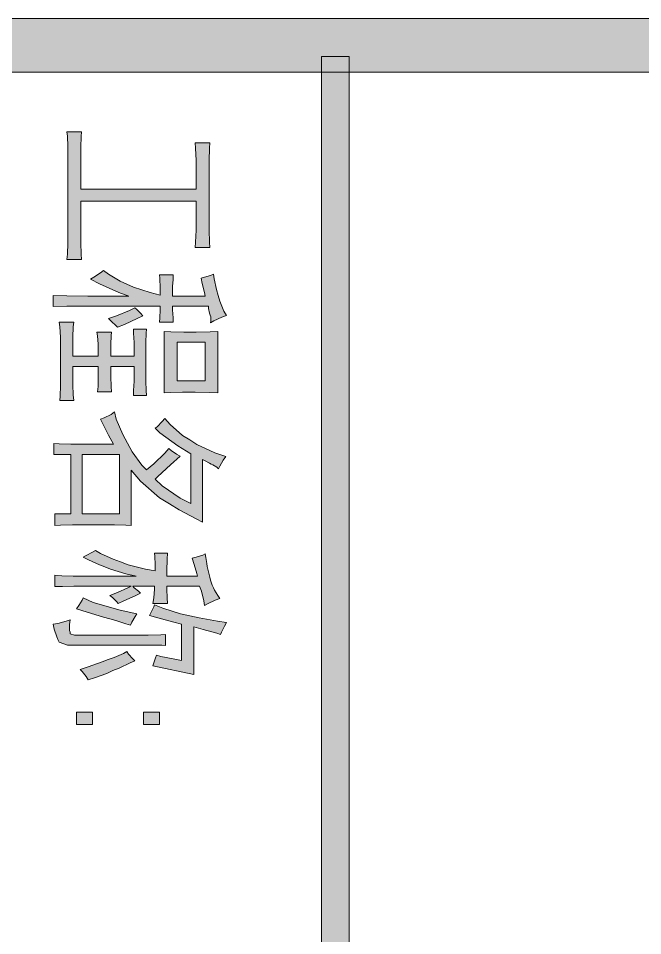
# Model space of a CAD drawing. Header units: millimetres. Extents: x 117 to 78452272, y 10 to 169749766.
# Drawn here: x 78391841 to 78393000, y 169654031 to 169655734 of the extents above; entities that cross this region are included whole.
import ezdxf

# ---------------------------------------------------------------- set-up
doc = ezdxf.new("R2010")
doc.units = ezdxf.units.MM

msp = doc.modelspace()

# ---------------------------------------------------------------- hatches: boundary and pattern name
h = msp.add_hatch(color=0)
h.dxf.hatch_style = 2
h.paths.add_polyline_path([(78382175.603, 169655634.242), (78382175.603, 169655734.215), (78451071.551, 169655734.215), (78451071.551, 169655634.242)])
h = msp.add_hatch(color=0)
h.dxf.hatch_style = 2
h.paths.add_polyline_path([(78392403.429, 169655663.113), (78392455.139, 169655663.113), (78392455.139, 169649656.555), (78392403.429, 169649656.555)])
h = msp.add_hatch(color=0)
h.dxf.hatch_style = 2
h.paths.add_polyline_path([(78392194.865, 169655353.284), (78392194.865, 169655340.787), (78392195.727, 169655318.81), (78392196.158, 169655308.468), (78392169.01, 169655308.468), (78392169.872, 169655318.81), (78392170.733, 169655340.787), (78392170.733, 169655353.284), (78392170.733, 169655394.652), (78391956.998, 169655394.652), (78391956.998, 169655328.721), (78391956.998, 169655317.087), (78391957.429, 169655295.972), (78391958.291, 169655286.061), (78391931.143, 169655286.061), (78391932.005, 169655295.972), (78391932.436, 169655316.656), (78391932.436, 169655327.859), (78391932.436, 169655484.713), (78391932.436, 169655495.917), (78391932.005, 169655515.309), (78391931.143, 169655523.496), (78391958.291, 169655523.496), (78391957.429, 169655514.878), (78391956.998, 169655495.055), (78391956.998, 169655483.852), (78391956.998, 169655417.059), (78392170.733, 169655417.059), (78392170.733, 169655457.566), (78392170.733, 169655470.493), (78392169.872, 169655493.332), (78392169.01, 169655503.243), (78392196.158, 169655503.243), (78392195.727, 169655493.332), (78392194.865, 169655470.493), (78392194.865, 169655457.566)])
h = msp.add_hatch(color=0)
h.dxf.hatch_style = 2
h.paths.add_polyline_path([(78392203.052, 169655258.913), (78392204.345, 169655250.294), (78392208.654, 169655230.472), (78392211.671, 169655219.699), (78392214.687, 169655208.926), (78392222.444, 169655190.397), (78392227.184, 169655182.64), (78392218.565, 169655179.193), (78392203.483, 169655172.298), (78392197.45, 169655168.42), (78392198.312, 169655172.298), (78392197.881, 169655179.624), (78392197.019, 169655183.071), (78392195.727, 169655186.95), (78392194.003, 169655195.568), (78392193.572, 169655199.877), (78392127.211, 169655199.877), (78392127.211, 169655192.982), (78392128.073, 169655177.9), (78392128.504, 169655169.713), (78392103.079, 169655169.713), (78392103.51, 169655177.9), (78392104.372, 169655192.982), (78392104.372, 169655199.877), (78391985.439, 169655199.877), (78391970.357, 169655199.877), (78391930.712, 169655199.446), (78391905.719, 169655199.015), (78391905.719, 169655219.268), (78391930.712, 169655218.837), (78391969.926, 169655218.407), (78391984.146, 169655218.407), (78392046.198, 169655218.407), (78392027.238, 169655225.301), (78391991.472, 169655241.245), (78391974.666, 169655249.864), (78391981.13, 169655253.311), (78391993.626, 169655261.498), (78391998.797, 169655265.807), (78392008.278, 169655258.913), (78392029.823, 169655245.985), (78392042.32, 169655240.383), (78392054.386, 169655234.781), (78392085.412, 169655224.87), (78392104.372, 169655220.13), (78392104.372, 169655233.058), (78392103.51, 169655251.587), (78392103.079, 169655257.62), (78392128.504, 169655257.62), (78392128.073, 169655249.002), (78392127.211, 169655236.505), (78392127.211, 169655232.627), (78392127.211, 169655218.407), (78392187.97, 169655218.407), (78392186.246, 169655224.87), (78392181.937, 169655241.676), (78392180.214, 169655251.587), (78392186.246, 169655253.311), (78392197.45, 169655256.758)])
h = msp.add_hatch(color=0)
h.dxf.hatch_style = 2
h.paths.add_polyline_path([(78392072.053, 169655181.779), (78392061.711, 169655176.607), (78392038.011, 169655165.835), (78392024.652, 169655160.664), (78392021.636, 169655163.68), (78392013.879, 169655171.436), (78392008.278, 169655176.607), (78392023.36, 169655181.779), (78392047.491, 169655191.69), (78392056.971, 169655196.861), (78392060.419, 169655193.844), (78392067.744, 169655186.519)])
h = msp.add_hatch(color=0)
h.dxf.hatch_style = 2
h.paths.add_polyline_path([(78392077.224, 169655068.016), (78392077.224, 169655060.26), (78392078.086, 169655043.023), (78392078.517, 169655033.543), (78392054.386, 169655033.543), (78392054.817, 169655043.023), (78392055.679, 169655060.26), (78392055.679, 169655068.016), (78392055.679, 169655087.408), (78392012.587, 169655087.408), (78392012.587, 169655076.204), (78392012.587, 169655068.878), (78392013.018, 169655050.78), (78392013.879, 169655040.868), (78391988.025, 169655040.868), (78391988.886, 169655050.78), (78391989.317, 169655067.154), (78391989.317, 169655073.187), (78391989.317, 169655087.408), (78391941.916, 169655087.408), (78391941.916, 169655063.276), (78391941.916, 169655053.796), (78391942.778, 169655034.836), (78391943.64, 169655024.494), (78391917.785, 169655024.494), (78391918.647, 169655032.681), (78391919.078, 169655052.072), (78391919.078, 169655063.276), (78391919.078, 169655130.93), (78391919.078, 169655142.134), (78391917.785, 169655161.525), (78391916.492, 169655169.713), (78391943.64, 169655169.713), (78391942.778, 169655161.525), (78391941.916, 169655142.134), (78391941.916, 169655130.93), (78391941.916, 169655106.799), (78391989.317, 169655106.799), (78391989.317, 169655121.019), (78391989.317, 169655129.207), (78391988.025, 169655144.289), (78391986.732, 169655151.183), (78392013.879, 169655151.183), (78392013.018, 169655144.289), (78392012.587, 169655129.207), (78392012.587, 169655121.019), (78392012.587, 169655106.799), (78392055.679, 169655106.799), (78392055.679, 169655122.743), (78392055.679, 169655132.223), (78392054.817, 169655149.46), (78392054.386, 169655157.216), (78392078.517, 169655157.216), (78392078.086, 169655149.46), (78392077.224, 169655132.223), (78392077.224, 169655122.743)])
h = msp.add_hatch(color=0)
h.paths.add_polyline_path([(78392211.24, 169655038.714), (78392196.158, 169655039.145), (78392169.01, 169655040.007), (78392156.944, 169655040.007), (78392145.74, 169655040.007), (78392122.471, 169655039.145), (78392111.267, 169655038.714), (78392111.267, 169655152.476), (78392123.764, 169655152.045), (78392148.326, 169655151.183), (78392159.53, 169655151.183), (78392171.164, 169655151.183), (78392197.019, 169655152.045), (78392211.24, 169655152.476)])
h.paths.add_polyline_path([(78392135.398, 169655061.122), (78392187.97, 169655061.122), (78392187.97, 169655133.085), (78392135.398, 169655133.085)])
h = msp.add_hatch(color=0)
h.paths.add_polyline_path([(78392212.532, 169654897.804), (78392209.085, 169654900.389), (78392202.19, 169654904.699), (78392198.743, 169654906.422), (78392195.727, 169654908.146), (78392187.539, 169654912.455), (78392182.799, 169654915.041), (78392182.799, 169654798.693), (78392170.733, 169654804.726), (78392139.707, 169654821.531), (78392121.178, 169654832.304), (78392102.649, 169654843.508), (78392067.313, 169654874.534), (78392050.077, 169654894.787), (78392050.077, 169654792.229), (78392040.166, 169654793.091), (78392019.051, 169654793.522), (78392008.278, 169654793.522), (78391953.12, 169654793.522), (78391941.485, 169654793.522), (78391919.078, 169654793.091), (78391908.305, 169654792.229), (78391908.305, 169654813.775), (78391938.038, 169654813.775), (78391938.038, 169654924.09), (78391907.012, 169654924.09), (78391907.012, 169654944.343), (78391916.492, 169654943.912), (78391938.038, 169654943.481), (78391950.104, 169654943.481), (78392017.758, 169654943.481), (78392008.278, 169654960.287), (78391996.212, 169654983.556), (78391993.626, 169654990.02), (78392000.09, 169654992.175), (78392013.018, 169654998.639), (78392019.051, 169655003.379), (78392022.498, 169654990.02), (78392034.564, 169654961.149), (78392043.613, 169654945.205), (78392052.231, 169654929.261), (78392069.899, 169654904.268), (78392078.517, 169654895.649), (78392092.307, 169654906.853), (78392112.991, 169654926.675), (78392120.316, 169654935.294), (78392124.625, 169654931.846), (78392134.536, 169654924.952), (78392141, 169654921.073), (78392123.333, 169654905.129), (78392100.063, 169654883.584), (78392094.892, 169654878.413), (78392107.82, 169654865.916), (78392141, 169654843.077), (78392161.253, 169654833.166), (78392161.253, 169654925.383), (78392136.691, 169654940.465), (78392103.51, 169654964.165), (78392094.892, 169654972.783), (78392098.77, 169654975.8), (78392107.82, 169654985.28), (78392112.56, 169654991.313), (78392122.471, 169654979.678), (78392145.74, 169654959.425), (78392159.099, 169654951.238), (78392172.026, 169654942.619), (78392205.638, 169654927.106), (78392225.891, 169654920.212), (78392221.151, 169654913.748), (78392214.687, 169654902.544)])
h.paths.add_polyline_path([(78391959.584, 169654813.775), (78392028.531, 169654813.775), (78392028.531, 169654924.09), (78391959.584, 169654924.09)])
h = msp.add_hatch(color=0)
h.dxf.hatch_style = 2
h.paths.add_polyline_path([(78391984.146, 169654745.69), (78391993.626, 169654740.088), (78392016.896, 169654729.746), (78392030.685, 169654724.575), (78392044.475, 169654719.404), (78392076.793, 169654711.217), (78392094.892, 169654708.2), (78392094.892, 169654718.973), (78392094.03, 169654735.348), (78392093.599, 169654740.95), (78392117.731, 169654740.95), (78392117.3, 169654729.746), (78392116.438, 169654708.2), (78392116.438, 169654698.289), (78392173.319, 169654698.289), (78392172.026, 169654703.029), (78392167.286, 169654719.835), (78392163.839, 169654731.47), (78392171.164, 169654733.624), (78392183.23, 169654737.503), (78392187.97, 169654739.657), (78392188.832, 169654733.193), (78392190.556, 169654721.559), (78392191.418, 169654716.388), (78392192.71, 169654711.217), (78392194.865, 169654701.305), (78392196.158, 169654696.134), (78392197.45, 169654690.964), (78392200.898, 169654681.483), (78392203.052, 169654676.743), (78392205.207, 169654672.434), (78392211.24, 169654662.092), (78392215.118, 169654656.49), (78392206.5, 169654653.474), (78392192.279, 169654647.01), (78392186.677, 169654643.563), (78392185.385, 169654652.181), (78392180.645, 169654670.279), (78392177.197, 169654679.76), (78392116.438, 169654679.76), (78392116.438, 169654674.158), (78392117.3, 169654658.214), (78392117.731, 169654647.441), (78392090.583, 169654647.441), (78392092.307, 169654658.214), (78392093.599, 169654674.158), (78392093.599, 169654679.76), (78392053.093, 169654679.76), (78392056.109, 169654676.743), (78392063.866, 169654670.279), (78392067.744, 169654666.832), (78392057.833, 169654661.661), (78392036.718, 169654652.181), (78392025.945, 169654647.441), (78392023.36, 169654650.888), (78392015.603, 169654658.645), (78392010.863, 169654662.523), (78392024.652, 169654667.694), (78392044.044, 169654676.312), (78392050.077, 169654679.76), (78391950.104, 169654679.76), (78391943.64, 169654679.76), (78391922.525, 169654679.329), (78391908.305, 169654678.898), (78391908.305, 169654700.013), (78391921.663, 169654699.151), (78391942.778, 169654698.289), (78391950.104, 169654698.289), (78392059.557, 169654698.289), (78392040.596, 169654702.598), (78392011.725, 169654711.217), (78392001.383, 169654715.526), (78391991.472, 169654719.404), (78391971.219, 169654728.453), (78391960.877, 169654733.624), (78391966.91, 169654736.641), (78391978.544, 169654742.674)])
h = msp.add_hatch(color=0)
h.dxf.hatch_style = 2
h.paths.add_polyline_path([(78392048.784, 169654606.935), (78392040.596, 169654609.951), (78392021.636, 169654615.984), (78392010.432, 169654619), (78391999.228, 169654622.017), (78391968.633, 169654631.066), (78391948.811, 169654637.53), (78391953.12, 169654643.563), (78391959.153, 169654653.474), (78391960.877, 169654657.783), (78391979.837, 169654649.595), (78392029.823, 169654634.944), (78392060.85, 169654628.05), (78392057.833, 169654623.309), (78392051.8, 169654612.536)])
h = msp.add_hatch(color=0)
h.dxf.hatch_style = 2
h.paths.add_polyline_path([(78392216.411, 169654589.698), (78392209.085, 169654592.283), (78392184.092, 169654599.178), (78392166.424, 169654603.918), (78392166.424, 169654515.58), (78392090.583, 169654531.955), (78392092.307, 169654537.126), (78392095.323, 169654546.606), (78392097.477, 169654551.346), (78392105.665, 169654549.192), (78392128.504, 169654544.452), (78392143.586, 169654541.866), (78392143.586, 169654609.089), (78392129.365, 169654612.536), (78392099.632, 169654620.724), (78392084.119, 169654625.033), (78392087.566, 169654631.066), (78392092.307, 169654641.408), (78392093.599, 169654645.286), (78392109.112, 169654638.823), (78392141.862, 169654628.48), (78392159.099, 169654624.602), (78392176.335, 169654620.724), (78392210.378, 169654614.691), (78392227.184, 169654612.106), (78392223.305, 169654605.211), (78392217.703, 169654594.438)])
h = msp.add_hatch(color=0)
h.dxf.hatch_style = 2
h.paths.add_polyline_path([(78392113.852, 169654569.445), (78392106.958, 169654569.876), (78392083.257, 169654570.307), (78392066.451, 169654570.307), (78391944.933, 169654570.307), (78391932.005, 169654570.307), (78391916.923, 169654575.478), (78391914.338, 169654580.649), (78391912.183, 169654585.82), (78391907.443, 169654599.609), (78391905.719, 169654609.089), (78391914.338, 169654610.382), (78391929.851, 169654614.691), (78391936.745, 169654616.846), (78391935.884, 169654608.227), (78391935.884, 169654597.023), (78391936.745, 169654594.438), (78391937.176, 169654591.422), (78391945.364, 169654588.836), (78391953.12, 169654588.836), (78392066.451, 169654588.836), (78392081.964, 169654588.836), (78392105.665, 169654589.267), (78392113.852, 169654589.698)])
h = msp.add_hatch(color=0)
h.dxf.hatch_style = 2
h.paths.add_polyline_path([(78392056.971, 169654541.004), (78392048.353, 169654537.126), (78392028.1, 169654527.646), (78392016.465, 169654522.906), (78392004.83, 169654517.735), (78391981.992, 169654509.116), (78391970.357, 169654505.669), (78391966.91, 169654511.702), (78391959.584, 169654521.182), (78391955.706, 169654524.629), (78391970.357, 169654529.8), (78391996.643, 169654538.85), (78392007.847, 169654543.159), (78392018.62, 169654547.037), (78392035.856, 169654554.794), (78392042.32, 169654558.241), (78392045.336, 169654553.501), (78392053.093, 169654544.882)])
h = msp.add_hatch(color=0)
h.dxf.hatch_style = 2
h.paths.add_polyline_path([(78391948.811, 169654422.502), (78391948.811, 169654445.771), (78391978.544, 169654445.771), (78391978.544, 169654422.502)])
h = msp.add_hatch(color=0)
h.dxf.hatch_style = 2
h.paths.add_polyline_path([(78392073.346, 169654422.502), (78392073.346, 169654445.771), (78392103.079, 169654445.771), (78392103.079, 169654422.502)])

# ---------------------------------------------------------------- linework, layer by layer
at = {"color": 0, "lineweight": 0}
for points in [[(78382175.603, 169655634.242), (78382175.603, 169655734.215), (78451071.551, 169655734.215), (78451071.551, 169655634.242)], [(78392403.429, 169655663.113), (78392455.139, 169655663.113), (78392455.139, 169649656.555), (78392403.429, 169649656.555)], [(78392194.865, 169655353.284), (78392194.865, 169655340.787), (78392195.727, 169655318.81), (78392196.158, 169655308.468), (78392169.01, 169655308.468), (78392169.872, 169655318.81), (78392170.733, 169655340.787), (78392170.733, 169655353.284), (78392170.733, 169655394.652), (78391956.998, 169655394.652), (78391956.998, 169655328.721), (78391956.998, 169655317.087), (78391957.429, 169655295.972), (78391958.291, 169655286.061), (78391931.143, 169655286.061), (78391932.005, 169655295.972), (78391932.436, 169655316.656), (78391932.436, 169655327.859), (78391932.436, 169655484.713), (78391932.436, 169655495.917), (78391932.005, 169655515.309), (78391931.143, 169655523.496), (78391958.291, 169655523.496), (78391957.429, 169655514.878), (78391956.998, 169655495.055), (78391956.998, 169655483.852), (78391956.998, 169655417.059), (78392170.733, 169655417.059), (78392170.733, 169655457.566), (78392170.733, 169655470.493), (78392169.872, 169655493.332), (78392169.01, 169655503.243), (78392196.158, 169655503.243), (78392195.727, 169655493.332), (78392194.865, 169655470.493), (78392194.865, 169655457.566)], [(78392203.052, 169655258.913), (78392204.345, 169655250.294), (78392208.654, 169655230.472), (78392211.671, 169655219.699), (78392214.687, 169655208.926), (78392222.444, 169655190.397), (78392227.184, 169655182.64), (78392218.565, 169655179.193), (78392203.483, 169655172.298), (78392197.45, 169655168.42), (78392198.312, 169655172.298), (78392197.881, 169655179.624), (78392197.019, 169655183.071), (78392195.727, 169655186.95), (78392194.003, 169655195.568), (78392193.572, 169655199.877), (78392127.211, 169655199.877), (78392127.211, 169655192.982), (78392128.073, 169655177.9), (78392128.504, 169655169.713), (78392103.079, 169655169.713), (78392103.51, 169655177.9), (78392104.372, 169655192.982), (78392104.372, 169655199.877), (78391985.439, 169655199.877), (78391970.357, 169655199.877), (78391930.712, 169655199.446), (78391905.719, 169655199.015), (78391905.719, 169655219.268), (78391930.712, 169655218.837), (78391969.926, 169655218.407), (78391984.146, 169655218.407), (78392046.198, 169655218.407), (78392027.238, 169655225.301), (78391991.472, 169655241.245), (78391974.666, 169655249.864), (78391981.13, 169655253.311), (78391993.626, 169655261.498), (78391998.797, 169655265.807), (78392008.278, 169655258.913), (78392029.823, 169655245.985), (78392042.32, 169655240.383), (78392054.386, 169655234.781), (78392085.412, 169655224.87), (78392104.372, 169655220.13), (78392104.372, 169655233.058), (78392103.51, 169655251.587), (78392103.079, 169655257.62), (78392128.504, 169655257.62), (78392128.073, 169655249.002), (78392127.211, 169655236.505), (78392127.211, 169655232.627), (78392127.211, 169655218.407), (78392187.97, 169655218.407), (78392186.246, 169655224.87), (78392181.937, 169655241.676), (78392180.214, 169655251.587), (78392186.246, 169655253.311), (78392197.45, 169655256.758)], [(78392072.053, 169655181.779), (78392061.711, 169655176.607), (78392038.011, 169655165.835), (78392024.652, 169655160.664), (78392021.636, 169655163.68), (78392013.879, 169655171.436), (78392008.278, 169655176.607), (78392023.36, 169655181.779), (78392047.491, 169655191.69), (78392056.971, 169655196.861), (78392060.419, 169655193.844), (78392067.744, 169655186.519)], [(78392077.224, 169655068.016), (78392077.224, 169655060.26), (78392078.086, 169655043.023), (78392078.517, 169655033.543), (78392054.386, 169655033.543), (78392054.817, 169655043.023), (78392055.679, 169655060.26), (78392055.679, 169655068.016), (78392055.679, 169655087.408), (78392012.587, 169655087.408), (78392012.587, 169655076.204), (78392012.587, 169655068.878), (78392013.018, 169655050.78), (78392013.879, 169655040.868), (78391988.025, 169655040.868), (78391988.886, 169655050.78), (78391989.317, 169655067.154), (78391989.317, 169655073.187), (78391989.317, 169655087.408), (78391941.916, 169655087.408), (78391941.916, 169655063.276), (78391941.916, 169655053.796), (78391942.778, 169655034.836), (78391943.64, 169655024.494), (78391917.785, 169655024.494), (78391918.647, 169655032.681), (78391919.078, 169655052.072), (78391919.078, 169655063.276), (78391919.078, 169655130.93), (78391919.078, 169655142.134), (78391917.785, 169655161.525), (78391916.492, 169655169.713), (78391943.64, 169655169.713), (78391942.778, 169655161.525), (78391941.916, 169655142.134), (78391941.916, 169655130.93), (78391941.916, 169655106.799), (78391989.317, 169655106.799), (78391989.317, 169655121.019), (78391989.317, 169655129.207), (78391988.025, 169655144.289), (78391986.732, 169655151.183), (78392013.879, 169655151.183), (78392013.018, 169655144.289), (78392012.587, 169655129.207), (78392012.587, 169655121.019), (78392012.587, 169655106.799), (78392055.679, 169655106.799), (78392055.679, 169655122.743), (78392055.679, 169655132.223), (78392054.817, 169655149.46), (78392054.386, 169655157.216), (78392078.517, 169655157.216), (78392078.086, 169655149.46), (78392077.224, 169655132.223), (78392077.224, 169655122.743)], [(78392211.24, 169655038.714), (78392196.158, 169655039.145), (78392169.01, 169655040.007), (78392156.944, 169655040.007), (78392145.74, 169655040.007), (78392122.471, 169655039.145), (78392111.267, 169655038.714), (78392111.267, 169655152.476), (78392123.764, 169655152.045), (78392148.326, 169655151.183), (78392159.53, 169655151.183), (78392171.164, 169655151.183), (78392197.019, 169655152.045), (78392211.24, 169655152.476)], [(78392135.398, 169655061.122), (78392187.97, 169655061.122), (78392187.97, 169655133.085), (78392135.398, 169655133.085)], [(78392212.532, 169654897.804), (78392209.085, 169654900.389), (78392202.19, 169654904.699), (78392198.743, 169654906.422), (78392195.727, 169654908.146), (78392187.539, 169654912.455), (78392182.799, 169654915.041), (78392182.799, 169654798.693), (78392170.733, 169654804.726), (78392139.707, 169654821.531), (78392121.178, 169654832.304), (78392102.649, 169654843.508), (78392067.313, 169654874.534), (78392050.077, 169654894.787), (78392050.077, 169654792.229), (78392040.166, 169654793.091), (78392019.051, 169654793.522), (78392008.278, 169654793.522), (78391953.12, 169654793.522), (78391941.485, 169654793.522), (78391919.078, 169654793.091), (78391908.305, 169654792.229), (78391908.305, 169654813.775), (78391938.038, 169654813.775), (78391938.038, 169654924.09), (78391907.012, 169654924.09), (78391907.012, 169654944.343), (78391916.492, 169654943.912), (78391938.038, 169654943.481), (78391950.104, 169654943.481), (78392017.758, 169654943.481), (78392008.278, 169654960.287), (78391996.212, 169654983.556), (78391993.626, 169654990.02), (78392000.09, 169654992.175), (78392013.018, 169654998.639), (78392019.051, 169655003.379), (78392022.498, 169654990.02), (78392034.564, 169654961.149), (78392043.613, 169654945.205), (78392052.231, 169654929.261), (78392069.899, 169654904.268), (78392078.517, 169654895.649), (78392092.307, 169654906.853), (78392112.991, 169654926.675), (78392120.316, 169654935.294), (78392124.625, 169654931.846), (78392134.536, 169654924.952), (78392141, 169654921.073), (78392123.333, 169654905.129), (78392100.063, 169654883.584), (78392094.892, 169654878.413), (78392107.82, 169654865.916), (78392141, 169654843.077), (78392161.253, 169654833.166), (78392161.253, 169654925.383), (78392136.691, 169654940.465), (78392103.51, 169654964.165), (78392094.892, 169654972.783), (78392098.77, 169654975.8), (78392107.82, 169654985.28), (78392112.56, 169654991.313), (78392122.471, 169654979.678), (78392145.74, 169654959.425), (78392159.099, 169654951.238), (78392172.026, 169654942.619), (78392205.638, 169654927.106), (78392225.891, 169654920.212), (78392221.151, 169654913.748), (78392214.687, 169654902.544)], [(78391959.584, 169654813.775), (78392028.531, 169654813.775), (78392028.531, 169654924.09), (78391959.584, 169654924.09)], [(78391984.146, 169654745.69), (78391993.626, 169654740.088), (78392016.896, 169654729.746), (78392030.685, 169654724.575), (78392044.475, 169654719.404), (78392076.793, 169654711.217), (78392094.892, 169654708.2), (78392094.892, 169654718.973), (78392094.03, 169654735.348), (78392093.599, 169654740.95), (78392117.731, 169654740.95), (78392117.3, 169654729.746), (78392116.438, 169654708.2), (78392116.438, 169654698.289), (78392173.319, 169654698.289), (78392172.026, 169654703.029), (78392167.286, 169654719.835), (78392163.839, 169654731.47), (78392171.164, 169654733.624), (78392183.23, 169654737.503), (78392187.97, 169654739.657), (78392188.832, 169654733.193), (78392190.556, 169654721.559), (78392191.418, 169654716.388), (78392192.71, 169654711.217), (78392194.865, 169654701.305), (78392196.158, 169654696.134), (78392197.45, 169654690.964), (78392200.898, 169654681.483), (78392203.052, 169654676.743), (78392205.207, 169654672.434), (78392211.24, 169654662.092), (78392215.118, 169654656.49), (78392206.5, 169654653.474), (78392192.279, 169654647.01), (78392186.677, 169654643.563), (78392185.385, 169654652.181), (78392180.645, 169654670.279), (78392177.197, 169654679.76), (78392116.438, 169654679.76), (78392116.438, 169654674.158), (78392117.3, 169654658.214), (78392117.731, 169654647.441), (78392090.583, 169654647.441), (78392092.307, 169654658.214), (78392093.599, 169654674.158), (78392093.599, 169654679.76), (78392053.093, 169654679.76), (78392056.109, 169654676.743), (78392063.866, 169654670.279), (78392067.744, 169654666.832), (78392057.833, 169654661.661), (78392036.718, 169654652.181), (78392025.945, 169654647.441), (78392023.36, 169654650.888), (78392015.603, 169654658.645), (78392010.863, 169654662.523), (78392024.652, 169654667.694), (78392044.044, 169654676.312), (78392050.077, 169654679.76), (78391950.104, 169654679.76), (78391943.64, 169654679.76), (78391922.525, 169654679.329), (78391908.305, 169654678.898), (78391908.305, 169654700.013), (78391921.663, 169654699.151), (78391942.778, 169654698.289), (78391950.104, 169654698.289), (78392059.557, 169654698.289), (78392040.596, 169654702.598), (78392011.725, 169654711.217), (78392001.383, 169654715.526), (78391991.472, 169654719.404), (78391971.219, 169654728.453), (78391960.877, 169654733.624), (78391966.91, 169654736.641), (78391978.544, 169654742.674)], [(78392048.784, 169654606.935), (78392040.596, 169654609.951), (78392021.636, 169654615.984), (78392010.432, 169654619), (78391999.228, 169654622.017), (78391968.633, 169654631.066), (78391948.811, 169654637.53), (78391953.12, 169654643.563), (78391959.153, 169654653.474), (78391960.877, 169654657.783), (78391979.837, 169654649.595), (78392029.823, 169654634.944), (78392060.85, 169654628.05), (78392057.833, 169654623.309), (78392051.8, 169654612.536)], [(78392216.411, 169654589.698), (78392209.085, 169654592.283), (78392184.092, 169654599.178), (78392166.424, 169654603.918), (78392166.424, 169654515.58), (78392090.583, 169654531.955), (78392092.307, 169654537.126), (78392095.323, 169654546.606), (78392097.477, 169654551.346), (78392105.665, 169654549.192), (78392128.504, 169654544.452), (78392143.586, 169654541.866), (78392143.586, 169654609.089), (78392129.365, 169654612.536), (78392099.632, 169654620.724), (78392084.119, 169654625.033), (78392087.566, 169654631.066), (78392092.307, 169654641.408), (78392093.599, 169654645.286), (78392109.112, 169654638.823), (78392141.862, 169654628.48), (78392159.099, 169654624.602), (78392176.335, 169654620.724), (78392210.378, 169654614.691), (78392227.184, 169654612.106), (78392223.305, 169654605.211), (78392217.703, 169654594.438)], [(78392113.852, 169654569.445), (78392106.958, 169654569.876), (78392083.257, 169654570.307), (78392066.451, 169654570.307), (78391944.933, 169654570.307), (78391932.005, 169654570.307), (78391916.923, 169654575.478), (78391914.338, 169654580.649), (78391912.183, 169654585.82), (78391907.443, 169654599.609), (78391905.719, 169654609.089), (78391914.338, 169654610.382), (78391929.851, 169654614.691), (78391936.745, 169654616.846), (78391935.884, 169654608.227), (78391935.884, 169654597.023), (78391936.745, 169654594.438), (78391937.176, 169654591.422), (78391945.364, 169654588.836), (78391953.12, 169654588.836), (78392066.451, 169654588.836), (78392081.964, 169654588.836), (78392105.665, 169654589.267), (78392113.852, 169654589.698)], [(78392056.971, 169654541.004), (78392048.353, 169654537.126), (78392028.1, 169654527.646), (78392016.465, 169654522.906), (78392004.83, 169654517.735), (78391981.992, 169654509.116), (78391970.357, 169654505.669), (78391966.91, 169654511.702), (78391959.584, 169654521.182), (78391955.706, 169654524.629), (78391970.357, 169654529.8), (78391996.643, 169654538.85), (78392007.847, 169654543.159), (78392018.62, 169654547.037), (78392035.856, 169654554.794), (78392042.32, 169654558.241), (78392045.336, 169654553.501), (78392053.093, 169654544.882)], [(78391948.811, 169654422.502), (78391948.811, 169654445.771), (78391978.544, 169654445.771), (78391978.544, 169654422.502)], [(78392073.346, 169654422.502), (78392073.346, 169654445.771), (78392103.079, 169654445.771), (78392103.079, 169654422.502)]]:
    msp.add_lwpolyline(points, close=True, dxfattribs=at)

doc.saveas('drawing.dxf')
